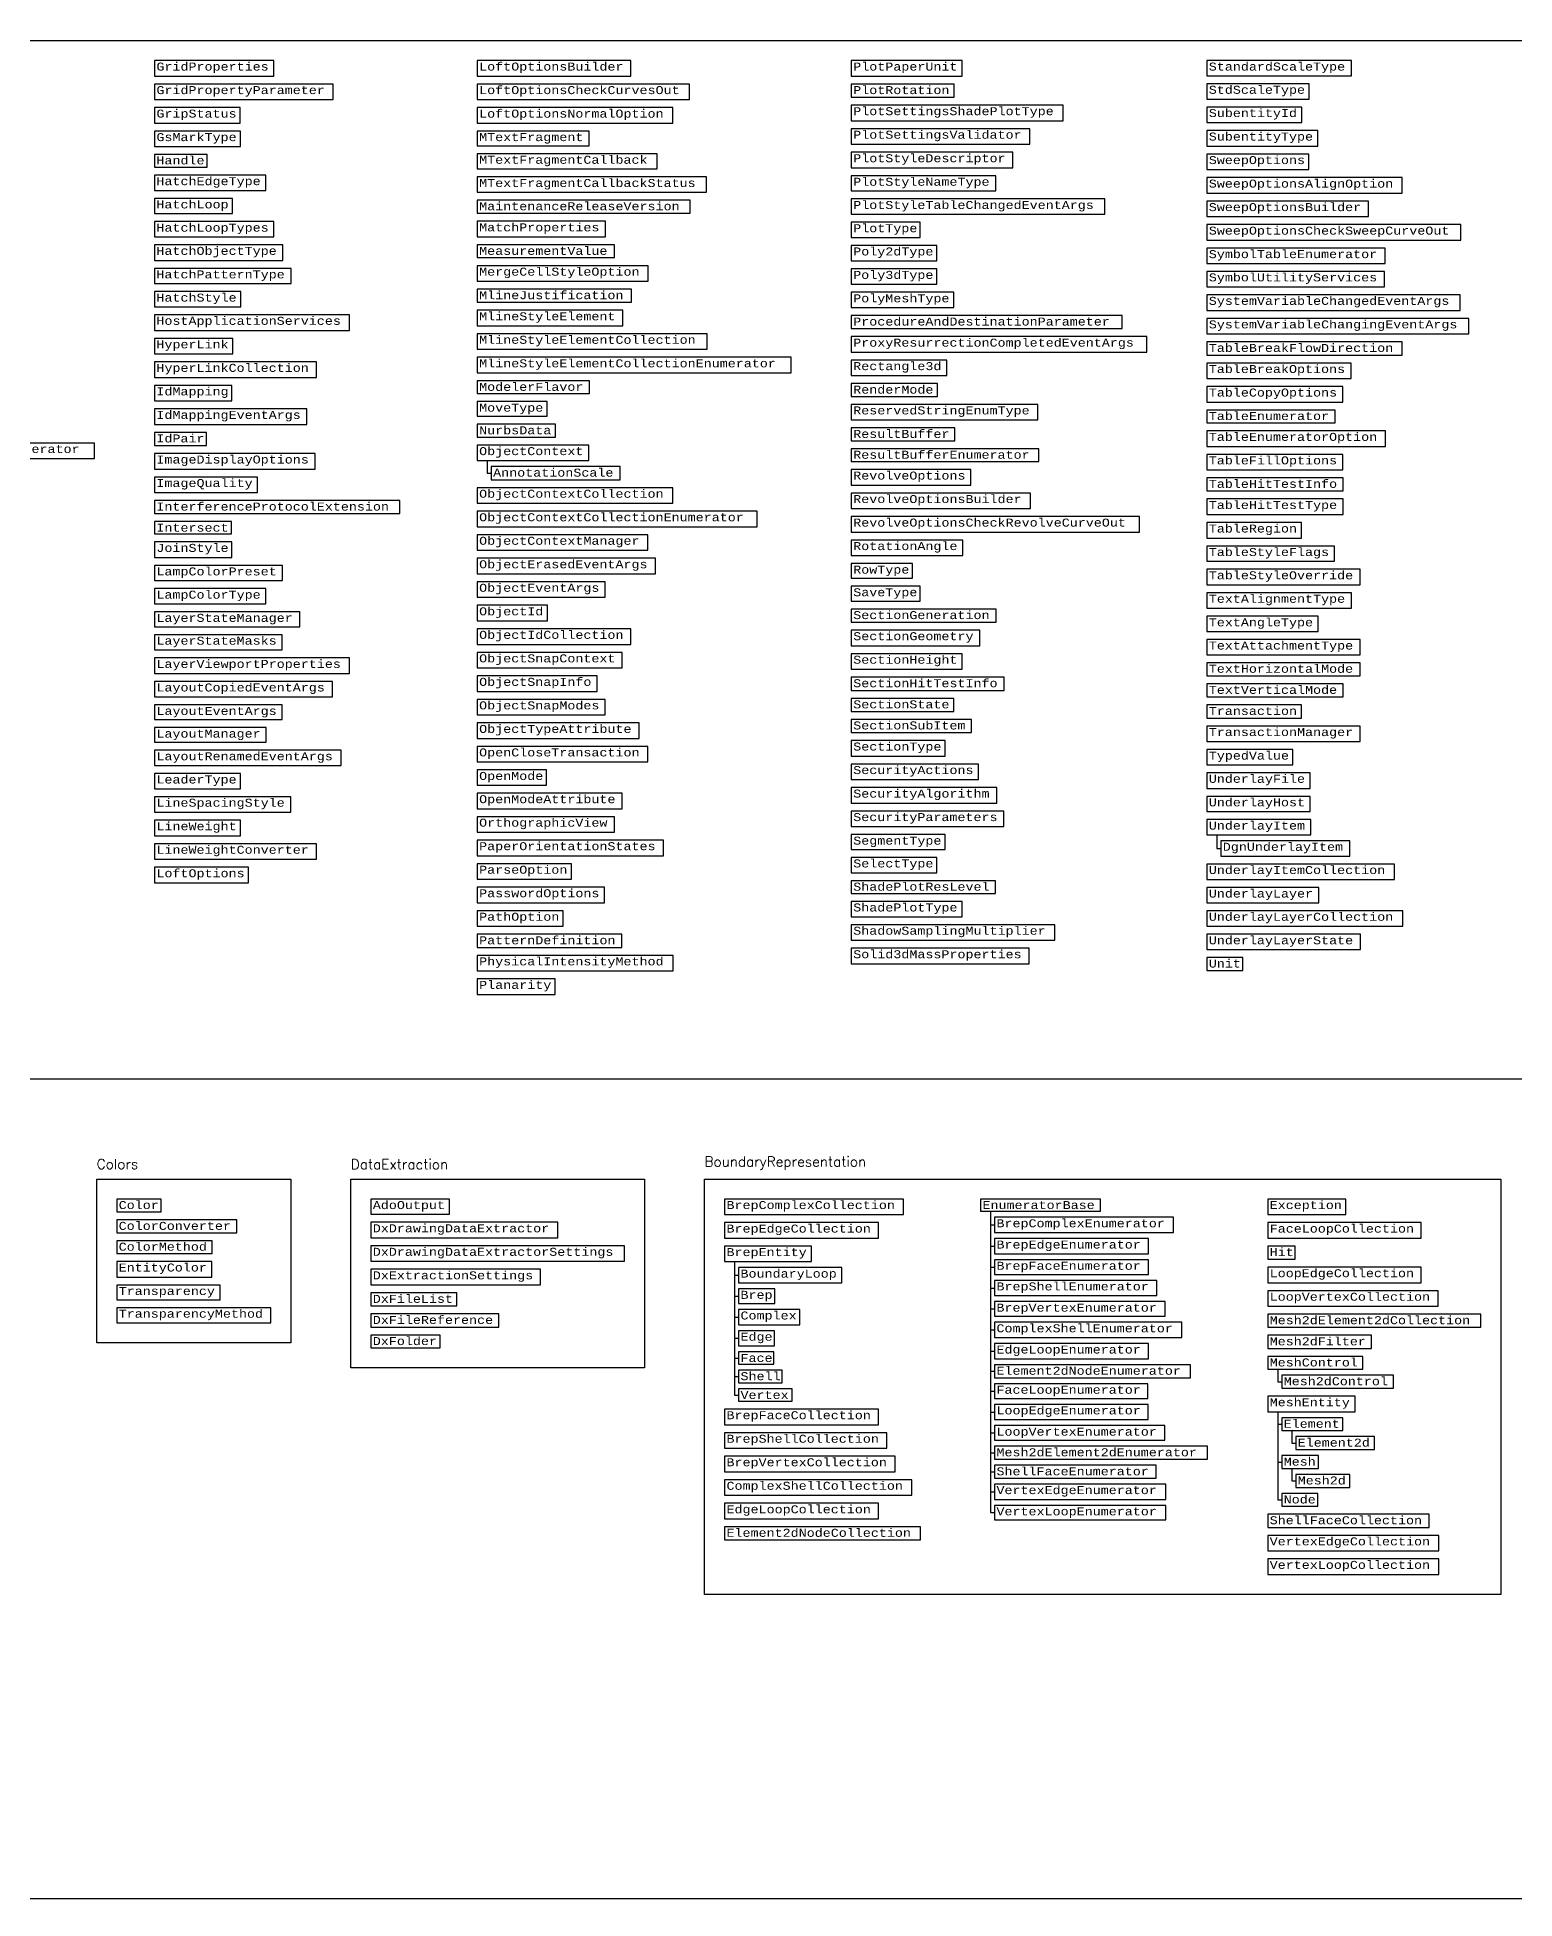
# Model space of a CAD drawing. Header units: inches. Extents: x 350 to 856, y -216 to 10.
# Drawn here: x 738.8 to 812.6, y -179.3 to -86.2 of the extents above; entities that cross this region are included whole.
import ezdxf

# ---------------------------------------------------------------- set-up
doc = ezdxf.new("R2010")
doc.units = ezdxf.units.IN
doc.header["$MEASUREMENT"] = 0
doc.layers.add('Managed', color=3, linetype='Continuous')
doc.layers.add('Raptor Managed', color=7, linetype='Continuous')
doc.styles.add('Categories', font='romanc.shx', dxfattribs={"height": 0.5})
doc.styles.add('PureManaged', font='COUR.TTF', dxfattribs={"height": 0.4})

msp = doc.modelspace()

# ---------------------------------------------------------------- linework, layer by layer
for p, q in [((761.26, -107.408), (761.26, -108.036)), ((761.26, -108.036), (761.46, -108.036)), ((797.733, -126.109), (797.733, -126.789)), ((797.733, -126.789), (797.933, -126.789)), ((786.419, -144.926), (786.419, -159.989)), ((786.419, -145.607), (786.619, -145.607)), ((786.419, -146.668), (786.619, -146.668)), ((773.625, -147.441), (773.625, -154.114)), ((786.419, -147.715), (786.619, -147.715)), ((773.625, -148.122), (773.825, -148.122)), ((786.419, -148.761), (786.619, -148.761)), ((773.625, -149.168), (773.825, -149.168)), ((773.625, -150.215), (773.825, -150.215)), ((786.419, -149.808), (786.619, -149.808)), ((773.625, -151.276), (773.825, -151.276)), ((786.419, -150.854), (786.619, -150.854)), ((773.625, -152.262), (773.825, -152.262)), ((786.419, -151.915), (786.619, -151.915)), ((773.625, -153.188), (773.825, -153.188)), ((786.419, -152.921), (786.619, -152.921)), ((800.776, -152.821), (800.776, -153.446)), ((800.776, -153.446), (800.976, -153.446)), ((773.625, -154.114), (773.825, -154.114)), ((786.419, -153.912), (786.619, -153.912)), ((786.419, -154.959), (786.619, -154.959)), ((800.776, -154.947), (800.776, -159.349)), ((786.419, -156.005), (786.619, -156.005)), ((800.776, -155.567), (800.976, -155.567)), ((801.476, -155.888), (801.476, -156.513)), ((786.419, -156.996), (786.619, -156.996)), ((801.476, -156.513), (801.676, -156.513)), ((786.419, -157.942), (786.619, -157.942)), ((800.776, -157.458), (800.976, -157.458)), ((801.476, -157.778), (801.476, -158.404)), ((786.419, -158.943), (786.619, -158.943)), ((801.476, -158.404), (801.676, -158.404)), ((786.419, -159.989), (786.619, -159.989)), ((800.776, -159.349), (800.976, -159.349))]:
    msp.add_line(p, q)
for points in [[(639.228, -86.413), (828.151, -86.413), (828.151, -138.315), (639.228, -138.315)], [(744.629, -87.413), (744.629, -88.189), (750.597, -88.189), (750.597, -87.413)], [(760.76, -87.413), (760.76, -88.189), (768.44, -88.189), (768.44, -87.413)], [(779.459, -87.413), (779.459, -88.189), (785.01, -88.189), (785.01, -87.413)], [(797.233, -87.413), (797.233, -88.174), (804.458, -88.174), (804.458, -87.413)], [(744.629, -88.589), (744.629, -89.364), (753.57, -89.364), (753.57, -88.589)], [(760.76, -88.589), (760.76, -89.364), (771.37, -89.364), (771.37, -88.589)], [(779.459, -88.589), (779.459, -89.243), (784.599, -89.243), (784.599, -88.589)], [(797.233, -88.574), (797.233, -89.335), (802.357, -89.335), (802.357, -88.574)], [(744.629, -89.764), (744.629, -90.539), (748.916, -90.539), (748.916, -89.764)], [(760.76, -89.764), (760.76, -90.539), (770.54, -90.539), (770.54, -89.764)], [(779.459, -89.643), (779.459, -90.419), (790.048, -90.419), (790.048, -89.643)], [(797.233, -89.735), (797.233, -90.511), (801.98, -90.511), (801.98, -89.735)], [(744.629, -90.939), (744.629, -91.701), (748.933, -91.701), (748.933, -90.939)], [(760.76, -90.939), (760.76, -91.671), (766.364, -91.671), (766.364, -90.939)], [(779.459, -90.819), (779.459, -91.594), (788.382, -91.594), (788.382, -90.819)], [(797.233, -90.911), (797.233, -91.686), (802.778, -91.686), (802.778, -90.911)], [(744.629, -92.101), (744.629, -92.741), (747.26, -92.741), (747.26, -92.101)], [(760.76, -92.071), (760.76, -92.832), (769.755, -92.832), (769.755, -92.071)], [(779.459, -91.994), (779.459, -92.77), (787.541, -92.77), (787.541, -91.994)], [(797.233, -92.086), (797.233, -92.862), (802.341, -92.862), (802.341, -92.086)], [(744.629, -93.141), (744.629, -93.902), (750.201, -93.902), (750.201, -93.141)], [(760.76, -93.232), (760.76, -93.994), (772.225, -93.994), (772.225, -93.232)], [(779.459, -93.17), (779.459, -93.931), (786.686, -93.931), (786.686, -93.17)], [(797.233, -93.262), (797.233, -94.037), (806.993, -94.037), (806.993, -93.262)], [(744.629, -94.302), (744.629, -95.063), (748.534, -95.063), (748.534, -94.302)], [(760.76, -94.394), (760.76, -95.048), (771.415, -95.048), (771.415, -94.394)], [(779.459, -94.331), (779.459, -95.092), (792.132, -95.092), (792.132, -94.331)], [(797.233, -94.437), (797.233, -95.212), (805.313, -95.212), (805.313, -94.437)], [(744.629, -95.463), (744.629, -96.224), (750.604, -96.224), (750.604, -95.463)], [(760.76, -95.448), (760.76, -96.224), (767.183, -96.224), (767.183, -95.448)], [(779.459, -95.492), (779.459, -96.253), (782.905, -96.253), (782.905, -95.492)], [(797.233, -95.612), (797.233, -96.388), (809.925, -96.388), (809.925, -95.612)], [(744.629, -96.624), (744.629, -97.399), (751.041, -97.399), (751.041, -96.624)], [(760.76, -96.624), (760.76, -97.264), (767.62, -97.264), (767.62, -96.624)], [(779.459, -96.653), (779.459, -97.424), (783.745, -97.424), (783.745, -96.653)], [(760.76, -97.664), (760.76, -98.439), (769.315, -98.439), (769.315, -97.664)], [(797.233, -96.788), (797.233, -97.549), (806.154, -97.549), (806.154, -96.788)], [(744.629, -97.799), (744.629, -98.56), (751.461, -98.56), (751.461, -97.799)], [(779.459, -97.824), (779.459, -98.595), (783.745, -98.595), (783.745, -97.824)], [(797.233, -97.949), (797.233, -98.724), (806.122, -98.724), (806.122, -97.949)], [(744.629, -98.96), (744.629, -99.721), (748.94, -99.721), (748.94, -98.96)], [(760.76, -98.839), (760.76, -99.494), (768.474, -99.494), (768.474, -98.839)], [(779.459, -98.995), (779.459, -99.756), (784.585, -99.756), (784.585, -98.995)], [(797.233, -99.124), (797.233, -99.899), (809.904, -99.899), (809.904, -99.124)], [(744.629, -100.121), (744.629, -100.897), (754.386, -100.897), (754.386, -100.121)], [(760.76, -99.894), (760.76, -100.669), (768.045, -100.669), (768.045, -99.894)], [(779.459, -100.156), (779.459, -100.811), (793.003, -100.811), (793.003, -100.156)], [(797.233, -100.299), (797.233, -101.075), (810.324, -101.075), (810.324, -100.299)], [(744.629, -101.297), (744.629, -102.072), (748.554, -102.072), (748.554, -101.297)], [(760.76, -101.069), (760.76, -101.845), (772.256, -101.845), (772.256, -101.069)], [(779.459, -101.211), (779.459, -101.986), (794.233, -101.986), (794.233, -101.211)], [(760.76, -102.245), (760.76, -103.02), (776.459, -103.02), (776.459, -102.245)], [(797.233, -101.475), (797.233, -102.13), (807.007, -102.13), (807.007, -101.475)], [(744.629, -102.472), (744.629, -103.248), (752.735, -103.248), (752.735, -102.472)], [(779.459, -102.386), (779.459, -103.158), (784.239, -103.158), (784.239, -102.386)], [(797.233, -102.53), (797.233, -103.305), (804.456, -103.305), (804.456, -102.53)], [(744.629, -103.648), (744.629, -104.423), (748.505, -104.423), (748.505, -103.648)], [(760.76, -103.42), (760.76, -104.061), (766.374, -104.061), (766.374, -103.42)], [(779.459, -103.558), (779.459, -104.198), (783.776, -104.198), (783.776, -103.558)], [(797.233, -103.705), (797.233, -104.48), (804.036, -104.48), (804.036, -103.705)], [(744.629, -104.823), (744.629, -105.598), (752.243, -105.598), (752.243, -104.823)], [(760.76, -104.461), (760.76, -105.192), (764.259, -105.192), (764.259, -104.461)], [(779.459, -104.598), (779.459, -105.373), (788.79, -105.373), (788.79, -104.598)], [(797.233, -104.88), (797.233, -105.521), (803.647, -105.521), (803.647, -104.88)], [(744.629, -105.998), (744.629, -106.653), (747.233, -106.653), (747.233, -105.998)], [(760.76, -105.592), (760.76, -106.233), (764.685, -106.233), (764.685, -105.592)], [(779.459, -105.773), (779.459, -106.414), (784.631, -106.414), (784.631, -105.773)], [(797.233, -105.921), (797.233, -106.696), (806.167, -106.696), (806.167, -105.921)], [(725.556, -106.528), (725.556, -107.303), (741.629, -107.303), (741.629, -106.528)], [(760.76, -106.633), (760.76, -107.408), (766.336, -107.408), (766.336, -106.633)], [(779.459, -106.814), (779.459, -107.454), (788.833, -107.454), (788.833, -106.814)], [(744.629, -107.053), (744.629, -107.828), (752.663, -107.828), (752.663, -107.053)], [(761.46, -107.708), (761.46, -108.363), (767.902, -108.363), (767.902, -107.708)], [(779.459, -107.854), (779.459, -108.629), (785.44, -108.629), (785.44, -107.854)], [(797.233, -107.096), (797.233, -107.871), (804.036, -107.871), (804.036, -107.096)], [(744.629, -108.228), (744.629, -109.004), (749.775, -109.004), (749.775, -108.228)], [(760.76, -108.763), (760.76, -109.538), (770.548, -109.538), (770.548, -108.763)], [(797.233, -108.271), (797.233, -108.926), (804.057, -108.926), (804.057, -108.271)], [(744.629, -109.404), (744.629, -110.058), (756.895, -110.058), (756.895, -109.404)], [(779.459, -109.029), (779.459, -109.805), (788.413, -109.805), (788.413, -109.029)], [(797.233, -109.326), (797.233, -110.102), (804.052, -110.102), (804.052, -109.326)], [(744.629, -110.458), (744.629, -111.07), (748.482, -111.07), (748.482, -110.458)], [(760.76, -109.938), (760.76, -110.714), (774.751, -110.714), (774.751, -109.938)], [(779.459, -110.205), (779.459, -110.98), (793.864, -110.98), (793.864, -110.205)], [(797.233, -110.502), (797.233, -111.277), (801.965, -111.277), (801.965, -110.502)], [(744.629, -111.47), (744.629, -112.245), (748.498, -112.245), (748.498, -111.47)], [(760.76, -111.114), (760.76, -111.889), (769.288, -111.889), (769.288, -111.114)], [(779.459, -111.38), (779.459, -112.156), (785.037, -112.156), (785.037, -111.38)], [(760.76, -112.289), (760.76, -113.064), (769.677, -113.064), (769.677, -112.289)], [(779.459, -112.556), (779.459, -113.288), (782.516, -113.288), (782.516, -112.556)], [(797.233, -111.677), (797.233, -112.438), (803.615, -112.438), (803.615, -111.677)], [(744.629, -112.645), (744.629, -113.406), (751.038, -113.406), (751.038, -112.645)], [(760.76, -113.464), (760.76, -114.24), (767.156, -114.24), (767.156, -113.464)], [(797.233, -112.838), (797.233, -113.613), (804.893, -113.613), (804.893, -112.838)], [(744.629, -113.806), (744.629, -114.567), (750.194, -114.567), (750.194, -113.806)], [(779.459, -113.688), (779.459, -114.429), (782.903, -114.429), (782.903, -113.688)], [(797.233, -114.013), (797.233, -114.789), (804.473, -114.789), (804.473, -114.013)], [(744.629, -114.967), (744.629, -115.708), (751.889, -115.708), (751.889, -114.967)], [(760.76, -114.64), (760.76, -115.415), (764.274, -115.415), (764.274, -114.64)], [(779.459, -114.829), (779.459, -115.483), (786.698, -115.483), (786.698, -114.829)], [(797.233, -115.189), (797.233, -115.95), (802.792, -115.95), (802.792, -115.189)], [(744.629, -116.108), (744.629, -116.869), (751.017, -116.869), (751.017, -116.108)], [(760.76, -115.815), (760.76, -116.591), (768.447, -116.591), (768.447, -115.815)], [(779.459, -115.883), (779.459, -116.659), (785.88, -116.659), (785.88, -115.883)], [(760.76, -116.991), (760.76, -117.766), (768.017, -117.766), (768.017, -116.991)], [(779.459, -117.059), (779.459, -117.834), (785.008, -117.834), (785.008, -117.059)], [(797.233, -116.35), (797.233, -117.111), (804.893, -117.111), (804.893, -116.35)], [(744.629, -117.269), (744.629, -118.045), (754.379, -118.045), (754.379, -117.269)], [(797.233, -117.511), (797.233, -118.165), (804.893, -118.165), (804.893, -117.511)], [(744.629, -118.445), (744.629, -119.22), (753.538, -119.22), (753.538, -118.445)], [(760.76, -118.166), (760.76, -118.941), (766.757, -118.941), (766.757, -118.166)], [(779.459, -118.234), (779.459, -118.889), (787.109, -118.889), (787.109, -118.234)], [(797.233, -118.565), (797.233, -119.22), (804.052, -119.22), (804.052, -118.565)], [(744.629, -119.62), (744.629, -120.352), (751.017, -120.352), (751.017, -119.62)], [(760.76, -119.341), (760.76, -120.117), (767.156, -120.117), (767.156, -119.341)], [(779.459, -119.289), (779.459, -119.944), (784.583, -119.944), (784.583, -119.289)], [(797.233, -119.62), (797.233, -120.275), (801.965, -120.275), (801.965, -119.62)], [(744.629, -120.752), (744.629, -121.484), (750.208, -121.484), (750.208, -120.752)], [(760.76, -120.517), (760.76, -121.292), (768.853, -121.292), (768.853, -120.517)], [(779.459, -120.344), (779.459, -120.998), (785.473, -120.998), (785.473, -120.344)], [(797.233, -120.675), (797.233, -121.45), (804.907, -121.45), (804.907, -120.675)], [(760.76, -121.692), (760.76, -122.468), (769.287, -122.468), (769.287, -121.692)], [(779.459, -121.398), (779.459, -122.174), (784.163, -122.174), (784.163, -121.398)], [(797.233, -121.85), (797.233, -122.611), (801.531, -122.611), (801.531, -121.85)], [(744.629, -121.884), (744.629, -122.645), (753.958, -122.645), (753.958, -121.884)], [(779.459, -122.574), (779.459, -123.349), (785.827, -123.349), (785.827, -122.574)], [(744.629, -123.045), (744.629, -123.806), (748.933, -123.806), (748.933, -123.045)], [(760.76, -122.868), (760.76, -123.629), (764.232, -123.629), (764.232, -122.868)], [(797.233, -123.011), (797.233, -123.787), (802.392, -123.787), (802.392, -123.011)], [(744.629, -124.206), (744.629, -124.982), (751.454, -124.982), (751.454, -124.206)], [(760.76, -124.029), (760.76, -124.804), (768.013, -124.804), (768.013, -124.029)], [(779.459, -123.749), (779.459, -124.524), (786.733, -124.524), (786.733, -123.749)], [(797.233, -124.187), (797.233, -124.948), (802.396, -124.948), (802.396, -124.187)], [(744.629, -125.382), (744.629, -126.157), (748.937, -126.157), (748.937, -125.382)], [(760.76, -125.204), (760.76, -125.979), (767.627, -125.979), (767.627, -125.204)], [(779.459, -124.924), (779.459, -125.7), (787.088, -125.7), (787.088, -124.924)], [(797.233, -125.348), (797.233, -126.109), (802.441, -126.109), (802.441, -125.348)], [(760.76, -126.379), (760.76, -127.155), (770.072, -127.155), (770.072, -126.379)], [(779.459, -126.1), (779.459, -126.841), (784.163, -126.841), (784.163, -126.1)], [(797.933, -126.409), (797.933, -127.17), (804.376, -127.17), (804.376, -126.409)], [(744.629, -126.557), (744.629, -127.332), (752.729, -127.332), (752.729, -126.557)], [(779.459, -127.241), (779.459, -128.002), (783.743, -128.002), (783.743, -127.241)], [(744.629, -127.732), (744.629, -128.508), (749.336, -128.508), (749.336, -127.732)], [(760.76, -127.555), (760.76, -128.33), (765.48, -128.33), (765.48, -127.555)], [(797.233, -127.57), (797.233, -128.345), (806.608, -128.345), (806.608, -127.57)], [(760.76, -128.73), (760.76, -129.505), (767.13, -129.505), (767.13, -128.73)], [(779.459, -128.402), (779.459, -129.042), (786.675, -129.042), (786.675, -128.402)], [(797.233, -128.745), (797.233, -129.506), (802.827, -129.506), (802.827, -128.745)], [(760.76, -129.905), (760.76, -130.681), (765.06, -130.681), (765.06, -129.905)], [(779.459, -129.442), (779.459, -130.203), (785.003, -130.203), (785.003, -129.442)], [(797.233, -129.906), (797.233, -130.682), (807.028, -130.682), (807.028, -129.906)], [(760.76, -131.081), (760.76, -131.736), (768.001, -131.736), (768.001, -131.081)], [(779.459, -130.603), (779.459, -131.379), (789.64, -131.379), (789.64, -130.603)], [(797.233, -131.082), (797.233, -131.843), (804.913, -131.843), (804.913, -131.082)], [(779.459, -131.779), (779.459, -132.554), (788.348, -132.554), (788.348, -131.779)], [(760.76, -132.136), (760.76, -132.911), (770.551, -132.911), (770.551, -132.136)], [(797.233, -132.243), (797.233, -132.897), (799.035, -132.897), (799.035, -132.243)], [(760.76, -133.311), (760.76, -134.086), (764.662, -134.086), (764.662, -133.311)], [(741.742, -143.315), (751.445, -143.315), (751.445, -151.505), (741.742, -151.505)], [(742.742, -144.315), (742.742, -144.956), (744.96, -144.956), (744.96, -144.315)], [(755.445, -144.315), (755.445, -145.076), (759.371, -145.076), (759.371, -144.315)], [(773.125, -144.315), (773.125, -145.091), (782.079, -145.091), (782.079, -144.315)], [(785.919, -144.315), (785.919, -144.926), (791.917, -144.926), (791.917, -144.315)], [(800.276, -144.315), (800.276, -145.091), (804.187, -145.091), (804.187, -144.315)], [(742.742, -145.356), (742.742, -145.996), (748.742, -145.996), (748.742, -145.356)], [(755.445, -145.476), (755.445, -146.252), (764.795, -146.252), (764.795, -145.476)], [(773.125, -145.491), (773.125, -146.266), (780.818, -146.266), (780.818, -145.491)], [(786.619, -145.226), (786.619, -145.988), (795.573, -145.988), (795.573, -145.226)], [(800.276, -145.491), (800.276, -146.266), (807.944, -146.266), (807.944, -145.491)], [(742.742, -146.396), (742.742, -147.036), (747.509, -147.036), (747.509, -146.396)], [(755.445, -146.652), (755.445, -147.427), (768.125, -147.427), (768.125, -146.652)], [(773.125, -146.666), (773.125, -147.441), (777.479, -147.441), (777.479, -146.666)], [(786.619, -146.288), (786.619, -147.049), (794.313, -147.049), (794.313, -146.288)], [(800.276, -146.666), (800.276, -147.321), (801.65, -147.321), (801.65, -146.666)], [(742.742, -147.436), (742.742, -148.212), (747.495, -148.212), (747.495, -147.436)], [(755.445, -147.827), (755.445, -148.602), (763.924, -148.602), (763.924, -147.827)], [(773.825, -147.741), (773.825, -148.502), (778.997, -148.502), (778.997, -147.741)], [(786.619, -147.349), (786.619, -148.081), (794.313, -148.081), (794.313, -147.349)], [(800.276, -147.721), (800.276, -148.496), (807.954, -148.496), (807.954, -147.721)], [(742.742, -148.612), (742.742, -149.344), (747.917, -149.344), (747.917, -148.612)], [(773.825, -148.802), (773.825, -149.534), (775.636, -149.534), (775.636, -148.802)], [(786.619, -148.381), (786.619, -149.142), (794.733, -149.142), (794.733, -148.381)], [(742.742, -149.744), (742.742, -150.505), (750.445, -150.505), (750.445, -149.744)], [(755.445, -149.002), (755.445, -149.657), (759.743, -149.657), (759.743, -149.002)], [(786.619, -149.442), (786.619, -150.174), (795.153, -150.174), (795.153, -149.442)], [(800.276, -148.896), (800.276, -149.671), (808.795, -149.671), (808.795, -148.896)], [(755.445, -150.057), (755.445, -150.712), (761.839, -150.712), (761.839, -150.057)], [(773.825, -149.834), (773.825, -150.595), (776.889, -150.595), (776.889, -149.834)], [(786.619, -150.474), (786.619, -151.235), (795.98, -151.235), (795.98, -150.474)], [(800.276, -150.071), (800.276, -150.726), (810.931, -150.726), (810.931, -150.071)], [(755.445, -151.112), (755.445, -151.752), (758.913, -151.752), (758.913, -151.112)], [(773.825, -150.895), (773.825, -151.656), (775.622, -151.656), (775.622, -150.895)], [(786.619, -151.535), (786.619, -152.296), (794.312, -152.296), (794.312, -151.535)], [(800.276, -151.126), (800.276, -151.781), (805.47, -151.781), (805.47, -151.126)], [(773.825, -151.956), (773.825, -152.568), (775.598, -152.568), (775.598, -151.956)], [(800.276, -152.181), (800.276, -152.821), (805.026, -152.821), (805.026, -152.181)], [(773.825, -152.868), (773.825, -153.508), (776, -153.508), (776, -152.868)], [(786.619, -152.596), (786.619, -153.246), (796.413, -153.246), (796.413, -152.596)], [(800.976, -153.121), (800.976, -153.772), (806.566, -153.772), (806.566, -153.121)], [(773.825, -153.808), (773.825, -154.419), (776.507, -154.419), (776.507, -153.808)], [(786.619, -153.546), (786.619, -154.278), (794.288, -154.278), (794.288, -153.546)], [(800.276, -154.172), (800.276, -154.947), (804.651, -154.947), (804.651, -154.172)], [(773.125, -154.819), (773.125, -155.595), (780.818, -155.595), (780.818, -154.819)], [(786.619, -154.578), (786.619, -155.339), (794.299, -155.339), (794.299, -154.578)], [(800.976, -155.247), (800.976, -155.888), (804.037, -155.888), (804.037, -155.247)], [(773.125, -155.995), (773.125, -156.77), (781.238, -156.77), (781.238, -155.995)], [(786.619, -155.639), (786.619, -156.371), (795.139, -156.371), (795.139, -155.639)], [(801.676, -156.188), (801.676, -156.838), (805.615, -156.838), (805.615, -156.188)], [(773.125, -157.17), (773.125, -157.945), (781.659, -157.945), (781.659, -157.17)], [(786.619, -156.671), (786.619, -157.322), (797.276, -157.322), (797.276, -156.671)], [(800.976, -157.138), (800.976, -157.778), (802.815, -157.778), (802.815, -157.138)], [(786.619, -157.622), (786.619, -158.262), (794.699, -158.262), (794.699, -157.622)], [(801.676, -158.078), (801.676, -158.729), (804.377, -158.729), (804.377, -158.078)], [(773.125, -158.345), (773.125, -159.121), (782.485, -159.121), (782.485, -158.345)], [(786.619, -158.562), (786.619, -159.323), (795.177, -159.323), (795.177, -158.562)], [(800.976, -159.029), (800.976, -159.669), (802.786, -159.669), (802.786, -159.029)], [(773.125, -159.521), (773.125, -160.296), (780.818, -160.296), (780.818, -159.521)], [(786.619, -159.623), (786.619, -160.355), (795.177, -160.355), (795.177, -159.623)], [(773.125, -160.696), (773.125, -161.351), (782.919, -161.351), (782.919, -160.696)], [(800.276, -160.069), (800.276, -160.724), (808.355, -160.724), (808.355, -160.069)], [(800.276, -161.124), (800.276, -161.899), (808.833, -161.899), (808.833, -161.124)], [(800.276, -162.299), (800.276, -163.075), (808.833, -163.075), (808.833, -162.299)]]:
    msp.add_lwpolyline(points, close=True)
at = {"layer": 'Raptor Managed'}
for points in [[(637.228, 0.1), (855.536, 0.1), (855.536, -179.287), (637.228, -179.287)], [(754.445, -143.315), (769.125, -143.315), (769.125, -152.752), (754.445, -152.752)], [(772.125, -143.315), (811.931, -143.315), (811.931, -164.075), (772.125, -164.075)]]:
    msp.add_lwpolyline(points, close=True, dxfattribs=at)

# ---------------------------------------------------------------- texts
at = {"color": 1, "insert": (741.742, -142.315), "char_height": 0.5, "width": 5.6477, "attachment_point": 1, "style": 'Categories'}
msp.add_mtext('Colors', dxfattribs=at)
at = {"layer": 'Managed', "char_height": 0.4, "attachment_point": 1, "style": 'PureManaged'}
for s, insert in [('{\\Fcourier new;GridProperties}', (744.729, -87.513)), ('{\\Fcourier new;LoftOptionsBuilder}', (760.86, -87.513)), ('{\\Fcourier new;PlotPaperUnit}', (779.559, -87.513)), ('{\\Fcourier new;StandardScaleType}', (797.333, -87.513)), ('{\\Fcourier new;GridPropertyParameter}', (744.729, -88.689)), ('{\\Fcourier new;LoftOptionsCheckCurvesOut}', (760.86, -88.689)), ('{\\Fcourier new;PlotRotation}', (779.559, -88.689)), ('{\\Fcourier new;StdScaleType}', (797.333, -88.674)), ('{\\Fcourier new;GripStatus}', (744.729, -89.864)), ('{\\Fcourier new;LoftOptionsNormalOption}', (760.86, -89.864)), ('{\\Fcourier new;PlotSettingsShadePlotType}', (779.559, -89.743)), ('{\\Fcourier new;SubentityId}', (797.333, -89.835)), ('{\\Fcourier new;GsMarkType}', (744.729, -91.039)), ('{\\Fcourier new;MTextFragment}', (760.86, -91.039)), ('{\\Fcourier new;PlotSettingsValidator}', (779.559, -90.919)), ('{\\Fcourier new;SubentityType}', (797.333, -91.011)), ('{\\Fcourier new;PlotStyleDescriptor}', (779.559, -92.094)), ('{\\Fcourier new;Handle}', (744.729, -92.201)), ('{\\Fcourier new;MTextFragmentCallback}', (760.86, -92.171)), ('{\\Fcourier new;SweepOptions}', (797.333, -92.186)), ('{\\Fcourier new;HatchEdgeType}', (744.729, -93.241)), ('{\\Fcourier new;MTextFragmentCallbackStatus}', (760.86, -93.332)), ('{\\Fcourier new;PlotStyleNameType}', (779.559, -93.27)), ('{\\Fcourier new;SweepOptionsAlignOption}', (797.333, -93.362)), ('{\\Fcourier new;HatchLoop}', (744.729, -94.402)), ('{\\Fcourier new;MaintenanceReleaseVersion}', (760.86, -94.494)), ('{\\Fcourier new;PlotStyleTableChangedEventArgs}', (779.559, -94.431)), ('{\\Fcourier new;SweepOptionsBuilder}', (797.333, -94.537)), ('{\\Fcourier new;HatchLoopTypes}', (744.729, -95.563)), ('{\\Fcourier new;MatchProperties}', (760.86, -95.548)), ('{\\Fcourier new;PlotType}', (779.559, -95.592)), ('{\\Fcourier new;SweepOptionsCheckSweepCurveOut}', (797.333, -95.712)), ('{\\Fcourier new;HatchObjectType}', (744.729, -96.724)), ('{\\Fcourier new;MeasurementValue}', (760.86, -96.724)), ('{\\Fcourier new;Poly2dType}', (779.559, -96.753)), ('{\\Fcourier new;SymbolTableEnumerator}', (797.333, -96.888)), ('{\\Fcourier new;HatchPatternType}', (744.729, -97.899)), ('{\\Fcourier new;MergeCellStyleOption}', (760.86, -97.764)), ('{\\Fcourier new;Poly3dType}', (779.559, -97.924)), ('{\\Fcourier new;SymbolUtilityServices}', (797.333, -98.049)), ('{\\Fcourier new;HatchStyle}', (744.729, -99.06)), ('{\\Fcourier new;MlineJustification}', (760.86, -98.939)), ('{\\Fcourier new;PolyMeshType}', (779.559, -99.095)), ('{\\Fcourier new;SystemVariableChangedEventArgs}', (797.333, -99.224)), ('{\\Fcourier new;HostApplicationServices}', (744.729, -100.221)), ('{\\Fcourier new;MlineStyleElement}', (760.86, -99.994)), ('{\\Fcourier new;ProcedureAndDestinationParameter}', (779.559, -100.256)), ('{\\Fcourier new;SystemVariableChangingEventArgs}', (797.333, -100.399)), ('{\\Fcourier new;HyperLink}', (744.729, -101.397)), ('{\\Fcourier new;MlineStyleElementCollection}', (760.86, -101.169)), ('{\\Fcourier new;ProxyResurrectionCompletedEventArgs}', (779.559, -101.311)), ('{\\Fcourier new;MlineStyleElementCollectionEnumerator}', (760.86, -102.345)), ('{\\Fcourier new;TableBreakFlowDirection}', (797.333, -101.575)), ('{\\Fcourier new;HyperLinkCollection}', (744.729, -102.572)), ('{\\Fcourier new;Rectangle3d}', (779.559, -102.486)), ('{\\Fcourier new;TableBreakOptions}', (797.333, -102.63)), ('{\\Fcourier new;IdMapping}', (744.729, -103.748)), ('{\\Fcourier new;ModelerFlavor}', (760.86, -103.52)), ('{\\Fcourier new;RenderMode}', (779.559, -103.658)), ('{\\Fcourier new;TableCopyOptions}', (797.333, -103.805)), ('{\\Fcourier new;IdMappingEventArgs}', (744.729, -104.923)), ('{\\Fcourier new;MoveType}', (760.86, -104.561)), ('{\\Fcourier new|c0;ReservedStringEnumType}', (779.559, -104.698)), ('{\\Fcourier new;TableEnumerator}', (797.333, -104.98)), ('{\\Fcourier new;IdPair}', (744.729, -106.098)), ('{\\Fcourier new;NurbsData}', (760.86, -105.692)), ('{\\Fcourier new;ResultBuffer}', (779.559, -105.873)), ('{\\Fcourier new;TableEnumeratorOption}', (797.333, -106.021)), ('{\\Fcourier new;Filters.CompositeFilteredBlockIterator}', (725.656, -106.628)), ('{\\Fcourier new;ObjectContext}', (760.86, -106.733)), ('{\\Fcourier new;ResultBufferEnumerator}', (779.559, -106.914)), ('{\\Fcourier new;ImageDisplayOptions}', (744.729, -107.153)), ('{\\Fcourier new;AnnotationScale}', (761.56, -107.808)), ('{\\Fcourier new;RevolveOptions}', (779.559, -107.954)), ('{\\Fcourier new;TableFillOptions}', (797.333, -107.196)), ('{\\Fcourier new;ImageQuality}', (744.729, -108.328)), ('{\\Fcourier new;ObjectContextCollection}', (760.86, -108.863)), ('{\\Fcourier new;TableHitTestInfo}', (797.333, -108.371)), ('{\\Fcourier new;InterferenceProtocolExtension}', (744.729, -109.504)), ('{\\Fcourier new;RevolveOptionsBuilder}', (779.559, -109.129)), ('{\\Fcourier new;TableHitTestType}', (797.333, -109.426)), ('{\\Fcourier new;Intersect}', (744.729, -110.558)), ('{\\Fcourier new;ObjectContextCollectionEnumerator}', (760.86, -110.038)), ('{\\Fcourier new;RevolveOptionsCheckRevolveCurveOut}', (779.559, -110.305)), ('{\\Fcourier new;TableRegion}', (797.333, -110.602)), ('{\\Fcourier new;JoinStyle}', (744.729, -111.57)), ('{\\Fcourier new;ObjectContextManager}', (760.86, -111.214)), ('{\\Fcourier new;RotationAngle}', (779.559, -111.48)), ('{\\Fcourier new;ObjectErasedEventArgs}', (760.86, -112.389)), ('{\\Fcourier new;TableStyleFlags}', (797.333, -111.777)), ('{\\Fcourier new;LampColorPreset}', (744.729, -112.745)), ('{\\Fcourier new;RowType}', (779.559, -112.656)), ('{\\Fcourier new;TableStyleOverride}', (797.333, -112.938)), ('{\\Fcourier new;LampColorType}', (744.729, -113.906)), ('{\\Fcourier new;ObjectEventArgs}', (760.86, -113.564)), ('{\\Fcourier new;SaveType}', (779.559, -113.788)), ('{\\Fcourier new;TextAlignmentType}', (797.333, -114.113)), ('{\\Fcourier new;LayerStateManager}', (744.729, -115.067)), ('{\\Fcourier new;ObjectId}', (760.86, -114.74)), ('{\\Fcourier new;SectionGeneration}', (779.559, -114.929)), ('{\\Fcourier new;TextAngleType}', (797.333, -115.289)), ('{\\Fcourier new;LayerStateMasks}', (744.729, -116.208)), ('{\\Fcourier new;ObjectIdCollection}', (760.86, -115.915)), ('{\\Fcourier new;SectionGeometry}', (779.559, -115.983)), ('{\\Fcourier new;ObjectSnapContext}', (760.86, -117.091)), ('{\\Fcourier new;SectionHeight}', (779.559, -117.159)), ('{\\Fcourier new;TextAttachmentType}', (797.333, -116.45)), ('{\\Fcourier new;LayerViewportProperties}', (744.729, -117.369)), ('{\\Fcourier new;TextHorizontalMode}', (797.333, -117.611)), ('{\\Fcourier new;LayoutCopiedEventArgs}', (744.729, -118.545)), ('{\\Fcourier new;ObjectSnapInfo}', (760.86, -118.266)), ('{\\Fcourier new;SectionHitTestInfo}', (779.559, -118.334)), ('{\\Fcourier new;TextVerticalMode}', (797.333, -118.665)), ('{\\Fcourier new;LayoutEventArgs}', (744.729, -119.72)), ('{\\Fcourier new;ObjectSnapModes}', (760.86, -119.441)), ('{\\Fcourier new;SectionState}', (779.559, -119.389)), ('{\\Fcourier new;Transaction}', (797.333, -119.72)), ('{\\Fcourier new;LayoutManager}', (744.729, -120.852)), ('{\\Fcourier new;ObjectTypeAttribute}', (760.86, -120.617)), ('{\\Fcourier new;SectionSubItem}', (779.559, -120.444)), ('{\\Fcourier new;TransactionManager}', (797.333, -120.775)), ('{\\Fcourier new;SectionType}', (779.559, -121.498)), ('{\\Fcourier new;LayoutRenamedEventArgs}', (744.729, -121.984)), ('{\\Fcourier new;SecurityActions}', (779.559, -122.674)), ('{\\Fcourier new;TypedValue}', (797.333, -121.95)), ('{\\Fcourier new;LeaderType}', (744.729, -123.145)), ('{\\Fcourier new;OpenMode}', (760.86, -122.968)), ('{\\Fcourier new;UnderlayFile}', (797.333, -123.111)), ('{\\Fcourier new;LineSpacingStyle}', (744.729, -124.306)), ('{\\Fcourier new;OpenModeAttribute}', (760.86, -124.129)), ('{\\Fcourier new;SecurityAlgorithm}', (779.559, -123.849)), ('{\\Fcourier new;UnderlayHost}', (797.333, -124.287)), ('{\\Fcourier new;LineWeight}', (744.729, -125.482)), ('{\\Fcourier new;OrthographicView}', (760.86, -125.304)), ('{\\Fcourier new;SecurityParameters}', (779.559, -125.024)), ('{\\Fcourier new;UnderlayItem}', (797.333, -125.448)), ('{\\Fcourier new;PaperOrientationStates}', (760.86, -126.479)), ('{\\Fcourier new;SegmentType}', (779.559, -126.2)), ('{\\Fcourier new;DgnUnderlayItem}', (798.033, -126.509)), ('{\\Fcourier new;LineWeightConverter}', (744.729, -126.657)), ('{\\Fcourier new;SelectType}', (779.559, -127.341)), ('{\\Fcourier new;LoftOptions}', (744.729, -127.832)), ('{\\Fcourier new;ParseOption}', (760.86, -127.655)), ('{\\Fcourier new;UnderlayItemCollection}', (797.333, -127.67)), ('{\\Fcourier new;PasswordOptions}', (760.86, -128.83)), ('{\\Fcourier new;ShadePlotResLevel}', (779.559, -128.502)), ('{\\Fcourier new;UnderlayLayer}', (797.333, -128.845)), ('{\\Fcourier new;PathOption}', (760.86, -130.005)), ('{\\Fcourier new;ShadePlotType}', (779.559, -129.542)), ('{\\Fcourier new;UnderlayLayerCollection}', (797.333, -130.006)), ('{\\Fcourier new;PatternDefinition}', (760.86, -131.181)), ('{\\Fcourier new;ShadowSamplingMultiplier}', (779.559, -130.703)), ('{\\Fcourier new;UnderlayLayerState}', (797.333, -131.182)), ('{\\Fcourier new;Solid3dMassProperties}', (779.559, -131.879)), ('{\\Fcourier new;PhysicalIntensityMethod}', (760.86, -132.236)), ('{\\Fcourier new;Unit}', (797.333, -132.343)), ('{\\Fcourier new;Planarity}', (760.86, -133.411)), ('{\\Fcourier new;Color}', (742.842, -144.415)), ('{\\Fcourier new;ColorConverter}', (742.842, -145.456)), ('{\\Fcourier new;ColorMethod}', (742.842, -146.496)), ('{\\Fcourier new;EntityColor}', (742.842, -147.536)), ('{\\Fcourier new;Transparency}', (742.842, -148.712)), ('{\\Fcourier new;TransparencyMethod}', (742.842, -149.844))]:
    msp.add_mtext(s, dxfattribs=dict(at, insert=insert))
at = {"layer": 'Raptor Managed', "color": 3, "char_height": 0.4, "attachment_point": 1}
for s, insert in [('{\\Fcourier new;OpenCloseTransaction}', (760.86, -121.792)), ('{\\Fcourier new;AdoOutput}', (755.545, -144.415)), ('{\\Fcourier new;BrepComplexCollection}', (773.225, -144.415)), ('{\\Fcourier new;EnumeratorBase}', (786.019, -144.415)), ('{\\Fcourier new;Exception}', (800.376, -144.415)), ('{\\Fcourier new;DxDrawingDataExtractor}', (755.545, -145.576)), ('{\\Fcourier new;BrepEdgeCollection}', (773.225, -145.591)), ('{\\Fcourier new;BrepComplexEnumerator}', (786.719, -145.326)), ('{\\Fcourier new;FaceLoopCollection}', (800.376, -145.591)), ('{\\Fcourier new;DxDrawingDataExtractorSettings}', (755.545, -146.752)), ('{\\Fcourier new;BrepEntity}', (773.225, -146.766)), ('{\\Fcourier new;BrepEdgeEnumerator}', (786.719, -146.388)), ('{\\Fcourier new;Hit}', (800.376, -146.766)), ('{\\Fcourier new;DxExtractionSettings}', (755.545, -147.927)), ('{\\Fcourier new;BoundaryLoop}', (773.925, -147.841)), ('{\\Fcourier new;BrepFaceEnumerator}', (786.719, -147.449)), ('{\\Fcourier new;LoopEdgeCollection}', (800.376, -147.821)), ('{\\Fcourier new;BrepShellEnumerator}', (786.719, -148.481)), ('{\\Fcourier new;DxFileList}', (755.545, -149.102)), ('{\\Fcourier new;Brep}', (773.925, -148.902)), ('{\\Fcourier new;BrepVertexEnumerator}', (786.719, -149.542)), ('{\\Fcourier new;LoopVertexCollection}', (800.376, -148.996)), ('{\\Fcourier new;DxFileReference}', (755.545, -150.157)), ('{\\Fcourier new;Complex}', (773.925, -149.934)), ('{\\Fcourier new;ComplexShellEnumerator}', (786.719, -150.574)), ('{\\Fcourier new;Mesh2dElement2dCollection}', (800.376, -150.171)), ('{\\Fcourier new;DxFolder}', (755.545, -151.212)), ('{\\Fcourier new;Edge}', (773.925, -150.995)), ('{\\Fcourier new;EdgeLoopEnumerator}', (786.719, -151.635)), ('{\\Fcourier new;Mesh2dFilter}', (800.376, -151.226)), ('{\\Fcourier new;Face}', (773.925, -152.056)), ('{\\Fcourier new;MeshControl}', (800.376, -152.281)), ('{\\Fcourier new;Shell}', (773.925, -152.968)), ('{\\Fcourier new;Element2dNodeEnumerator}', (786.719, -152.696)), ('{\\Fcourier new;Mesh2dControl}', (801.076, -153.221)), ('{\\Fcourier new;Vertex}', (773.925, -153.908)), ('{\\Fcourier new;FaceLoopEnumerator}', (786.719, -153.646)), ('{\\Fcourier new;MeshEntity}', (800.376, -154.272)), ('{\\Fcourier new;BrepFaceCollection}', (773.225, -154.919)), ('{\\Fcourier new;LoopEdgeEnumerator}', (786.719, -154.678)), ('{\\Fcourier new;Element}', (801.076, -155.347)), ('{\\Fcourier new;BrepShellCollection}', (773.225, -156.095)), ('{\\Fcourier new;LoopVertexEnumerator}', (786.719, -155.739)), ('{\\Fcourier new;Element2d}', (801.776, -156.288)), ('{\\Fcourier new;BrepVertexCollection}', (773.225, -157.27)), ('{\\Fcourier new;Mesh2dElement2dEnumerator}', (786.719, -156.771)), ('{\\Fcourier new;Mesh}', (801.076, -157.238)), ('{\\Fcourier new;ShellFaceEnumerator}', (786.719, -157.722)), ('{\\Fcourier new;Mesh2d}', (801.776, -158.178)), ('{\\Fcourier new;ComplexShellCollection}', (773.225, -158.445)), ('{\\Fcourier new;VertexEdgeEnumerator}', (786.719, -158.662)), ('{\\Fcourier new;Node}', (801.076, -159.129)), ('{\\Fcourier new;EdgeLoopCollection}', (773.225, -159.621)), ('{\\Fcourier new;VertexLoopEnumerator}', (786.719, -159.723)), ('{\\Fcourier new;Element2dNodeCollection}', (773.225, -160.796)), ('{\\Fcourier new;ShellFaceCollection}', (800.376, -160.169)), ('{\\Fcourier new;VertexEdgeCollection}', (800.376, -161.224)), ('{\\Fcourier new;VertexLoopCollection}', (800.376, -162.399))]:
    msp.add_mtext(s, dxfattribs=dict(at, insert=insert))
at = {"layer": 'Raptor Managed', "color": 1, "char_height": 0.5, "attachment_point": 1, "style": 'Categories'}
for s, insert, width in [('DataExtraction', (754.445, -142.328), 14.68034), ('BoundaryRepresentation', (772.125, -142.191), 28.57236)]:
    msp.add_mtext(s, dxfattribs=dict(at, insert=insert, width=width))

doc.saveas('drawing.dxf')
